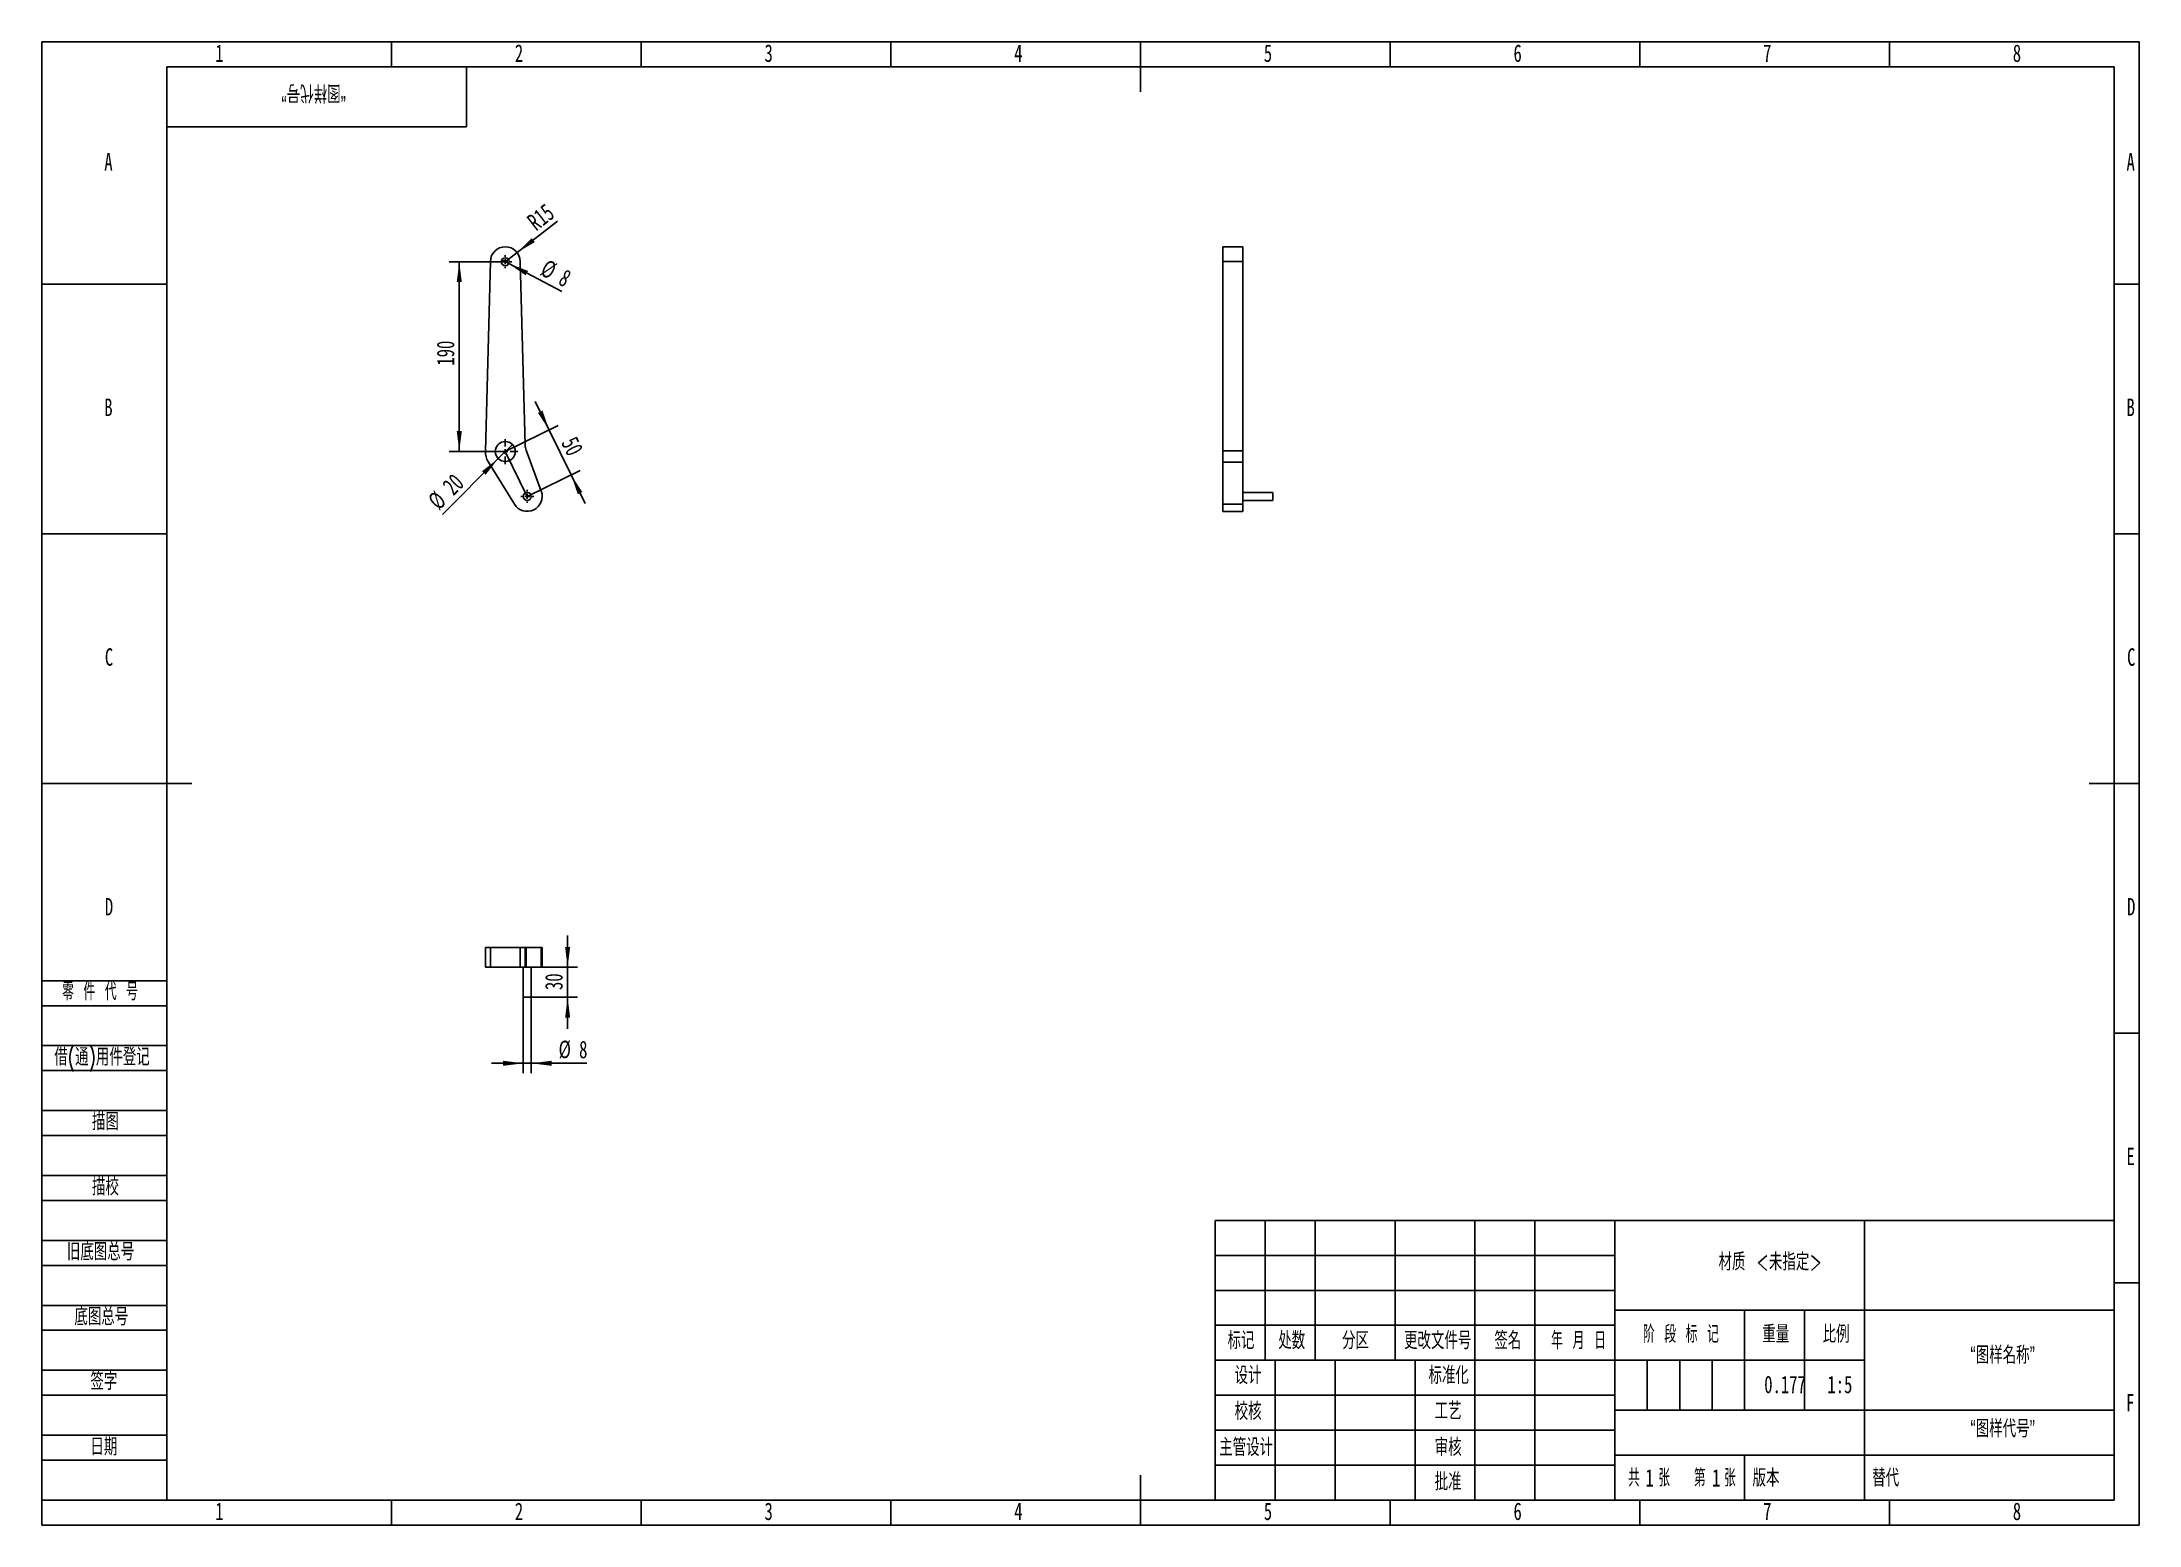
# Model space of a CAD drawing. Header units: millimetres. Extents: x 0 to 420, y 0 to 297.
import ezdxf

# ---------------------------------------------------------------- set-up
doc = ezdxf.new("R2010")
doc.units = ezdxf.units.MM
doc.linetypes.add('CENTERX2', pattern=[20.32, 12.7, -2.54, 2.54, -2.54])
for name, color, linetype in [('10', 7, 'Continuous'), ('5', 7, 'Continuous'), ('9', 7, 'Continuous'), ('SLD-0', 7, 'Continuous')]:
    doc.layers.add(name, color=color, linetype=linetype)
doc.styles.add('SLDTEXTSTYLE0', font='TXT', dxfattribs={"width": 0.7, "bigfont": 'bigfont'})
doc.styles.add('SLDTEXTSTYLE1', font='TXT', dxfattribs={"width": 0.62, "bigfont": 'bigfont'})
doc.styles.add('SLDTEXTSTYLE2', font='TXT', dxfattribs={"width": 0.614286, "bigfont": 'bigfont'})
doc.styles.add('SLDTEXTSTYLE3', font='TXT', dxfattribs={"width": 0.6, "bigfont": 'bigfont'})
doc.styles.add('SLDTEXTSTYLE4', font='TXT', dxfattribs={"width": 0.7})
doc.dimstyles.new('SLDDIMSTYLE0', dxfattribs={"dimtxt": 3.5, "dimasz": 4.08, "dimexe": 0, "dimexo": 0.0625, "dimgap": 0.875, "dimtad": 1, "dimlfac": 5, "dimrnd": 1e-09, "dimzin": 12, "dimdsep": 46, "dimtxsty": 'SLDTEXTSTYLE4', "dimsah": 1, "dimcen": 0.09, "dimadec": 0, "dimazin": 3, "dimtfac": 1, "dimtmove": 0, "dimatfit": 0, "dimfxl": 0, "dimfrac": 2, "dimtolj": 1, "dimtzin": 12, "dimarcsym": 0})
doc.dimstyles.new('SLDDIMSTYLE1', dxfattribs={"dimtxt": 3.5, "dimasz": 4.08, "dimexe": 0, "dimexo": 0.0625, "dimgap": 0.875, "dimtad": 1, "dimlfac": 5, "dimrnd": 1e-09, "dimzin": 12, "dimdsep": 46, "dimtxsty": 'SLDTEXTSTYLE4', "dimsah": 1, "dimcen": 0.09, "dimadec": 0, "dimazin": 3, "dimtfac": 1, "dimtofl": 0, "dimtmove": 0, "dimatfit": 3, "dimfxl": 0, "dimfrac": 2, "dimtolj": 1, "dimtzin": 12, "dimarcsym": 0})
doc.dimstyles.new('SLDDIMSTYLE2', dxfattribs={"dimtxt": 3.5, "dimasz": 4.08, "dimexe": 0, "dimexo": 0.0625, "dimgap": 0.875, "dimtad": 1, "dimlfac": 5, "dimrnd": 1e-09, "dimzin": 12, "dimdsep": 46, "dimtxsty": 'SLDTEXTSTYLE4', "dimblk1": 'NONE', "dimsah": 1, "dimcen": 0, "dimadec": 0, "dimazin": 3, "dimtfac": 1, "dimtmove": 0, "dimatfit": 3, "dimldrblk": 'NONE', "dimfxl": 0, "dimfrac": 2, "dimtolj": 1, "dimtzin": 12, "dimarcsym": 0})
doc.dimstyles.new('SLDDIMSTYLE3', dxfattribs={"dimtxt": 3.5, "dimasz": 4.08, "dimexe": 0, "dimexo": 0.0625, "dimgap": 0.875, "dimtad": 1, "dimlfac": 5, "dimrnd": 1e-09, "dimzin": 12, "dimdsep": 46, "dimtxsty": 'SLDTEXTSTYLE4', "dimsah": 1, "dimcen": 0, "dimadec": 0, "dimazin": 3, "dimtfac": 1, "dimtofl": 0, "dimtmove": 0, "dimatfit": 3, "dimfxl": 0, "dimfrac": 2, "dimtolj": 1, "dimtzin": 12, "dimarcsym": 0})

# ---------------------------------------------------------------- blocks, each defined once
blk = doc.blocks.new('_D')
at = {"layer": '10'}
for p, q in [((101.59, 219.28), (98.79, 224.98)), ((92.8, 214.98), (103.38, 220.16)), ((101.59, 219.28), (105.98, 210.3)), ((97.2, 206), (107.78, 211.18)), ((105.98, 210.3), (108.78, 204.6))]:
    blk.add_line(p, q, dxfattribs=at)
for points in [[(101.59, 219.28), (100.25, 223.17), (99.33, 222.72)], [(105.98, 210.3), (107.32, 206.41), (108.23, 206.86)]]:
    blk.add_solid(points, dxfattribs=at)
at = {"layer": '10', "insert": (107.08, 218.32), "char_height": 3.5, "attachment_point": 1, "rotation": 296.09, "style": 'SLDTEXTSTYLE4'}
blk.add_mtext('50', dxfattribs=at)
blk = doc.blocks.new('_D_1')
at = {"layer": '10'}
for p, q in [((92.8, 252.98), (81.58, 252.98)), ((83.58, 252.98), (83.58, 214.98)), ((92.8, 214.98), (81.58, 214.98))]:
    blk.add_line(p, q, dxfattribs=at)
for points in [[(83.58, 252.98), (83.07, 248.9), (84.09, 248.9)], [(83.58, 214.98), (84.09, 219.06), (83.07, 219.06)]]:
    blk.add_solid(points, dxfattribs=at)
at = {"layer": '10', "insert": (79.07, 232.18), "char_height": 3.5, "attachment_point": 1, "rotation": 90, "style": 'SLDTEXTSTYLE4'}
blk.add_mtext('190', dxfattribs=at)
blk = doc.blocks.new('_D_2')
at = {"layer": '10'}
for q in [(94.22, 216.39), (80.2, 202.38)]:
    blk.add_line((91.39, 213.57), q, dxfattribs=at)
blk.add_solid([(91.39, 213.57), (88.14, 211.04), (88.86, 210.32)], dxfattribs=at)
at = {"layer": '10', "char_height": 3.5, "attachment_point": 1, "rotation": 45, "style": 'SLDTEXTSTYLE4'}
for s, insert in [('20', (79.93, 208.46)), ('%%c', (77.01, 205.56))]:
    blk.add_mtext(s, dxfattribs=dict(at, insert=insert))
blk = doc.blocks.new('_None')
blk = doc.blocks.new('_D_3')
at = {"layer": '10'}
for q in [(103.22, 261.08), (92.8, 252.98)]:
    blk.add_line((95.17, 254.82), q, dxfattribs=at)
blk.add_solid([(95.17, 254.82), (98.7, 256.92), (98.08, 257.73)], dxfattribs=at)
at = {"layer": '10', "insert": (96.84, 261.78), "char_height": 3.5, "attachment_point": 1, "rotation": 37.8574, "style": 'SLDTEXTSTYLE4'}
blk.add_mtext('R15', dxfattribs=at)
blk = doc.blocks.new('_D_4')
at = {"layer": '10'}
for q in [(92.09, 253.35), (104.11, 247.01)]:
    blk.add_line((93.51, 252.61), q, dxfattribs=at)
blk.add_solid([(93.51, 252.61), (96.88, 250.25), (97.35, 251.15)], dxfattribs=at)
at = {"layer": '10', "char_height": 3.5, "attachment_point": 1, "rotation": 332.1587, "style": 'SLDTEXTSTYLE4'}
for s, insert in [('%%c', (101.21, 253.6)), ('8', (104.84, 251.67))]:
    blk.add_mtext(s, dxfattribs=dict(at, insert=insert))
blk = doc.blocks.new('SW_CENTERMARKSYMBOL_0')
at = {"layer": '10', "color": 0}
for p, q in [((-1, 0), (-1.3, 0)), ((0, 0), (-0.5, 0)), ((0, 1), (0, 1.3)), ((0, 0), (0, 0.5)), ((0, 0), (0, -0.5)), ((0, 0), (0.5, 0)), ((1, 0), (1.3, 0)), ((0, -1), (0, -1.3))]:
    blk.add_line(p, q, dxfattribs=at)
blk = doc.blocks.new('SW_CENTERMARKSYMBOL_1')
at = {"layer": '10', "color": 0}
for p, q in [((-1, 0), (-2.5, 0)), ((0, 0), (-0.5, 0)), ((0, 1), (0, 2.5)), ((0, 0), (0, 0.5)), ((0, 0), (0, -0.5)), ((0, 0), (0.5, 0)), ((1, 0), (2.5, 0)), ((0, -1), (0, -2.5))]:
    blk.add_line(p, q, dxfattribs=at)
blk = doc.blocks.new('SW_CENTERMARKSYMBOL_2')
at = {"layer": '10', "color": 0}
for p, q in [((-1, 0), (-1.3, 0)), ((0, 0), (-0.5, 0)), ((0, 1), (0, 1.3)), ((0, 0), (0, 0.5)), ((0, 0), (0, -0.5)), ((0, 0), (0.5, 0)), ((1, 0), (1.3, 0)), ((0, -1), (0, -1.3))]:
    blk.add_line(p, q, dxfattribs=at)
blk = doc.blocks.new('_D_5')
at = {"layer": '10'}
for p, q in [((105.28, 111.69), (105.28, 118.04)), ((98, 111.69), (107.28, 111.69)), ((105.28, 105.69), (105.28, 111.69)), ((98, 105.69), (107.28, 105.69)), ((105.28, 105.69), (105.28, 99.34))]:
    blk.add_line(p, q, dxfattribs=at)
for points in [[(105.28, 111.69), (105.79, 115.77), (104.77, 115.77)], [(105.28, 105.69), (104.77, 101.61), (105.79, 101.61)]]:
    blk.add_solid(points, dxfattribs=at)
at = {"layer": '10', "insert": (100.77, 107.14), "char_height": 3.5, "attachment_point": 1, "rotation": 90, "style": 'SLDTEXTSTYLE4'}
blk.add_mtext('30', dxfattribs=at)
blk = doc.blocks.new('_D_6')
at = {"layer": '10'}
for p, q in [((96.4, 105.69), (96.4, 90.47)), ((98, 105.69), (98, 90.47)), ((96.4, 92.47), (90.05, 92.47)), ((98, 92.47), (96.4, 92.47)), ((98, 92.47), (109.11, 92.47))]:
    blk.add_line(p, q, dxfattribs=at)
for points in [[(96.4, 92.47), (92.32, 92.98), (92.32, 91.96)], [(98, 92.47), (102.08, 91.96), (102.08, 92.98)]]:
    blk.add_solid(points, dxfattribs=at)
at = {"layer": '10', "char_height": 3.5, "attachment_point": 1, "style": 'SLDTEXTSTYLE4'}
for s, insert in [('%%c', (103.47, 97)), ('8', (107.58, 96.98))]:
    blk.add_mtext(s, dxfattribs=dict(at, insert=insert))

msp = doc.modelspace()

# ---------------------------------------------------------------- linework, layer by layer
at = {"color": 7, "linetype": 'Continuous'}
for p, q in [((89.8021, 253.0595), (88.8025, 215.0858)), ((95.8, 253.0595), (96.7691, 216.2469)), ((100.0117, 207.0428), (96.9554, 215.2826)), ((89.4026, 212.871), (94.65, 204.4173))]:
    msp.add_line(p, q, dxfattribs=at)
at = {"color": 7, "linetype": 'Continuous', "lineweight": 25}
for p, q in [((89.8021, 253.0595), (88.8025, 215.0858)), ((96.7691, 216.2469), (95.8, 253.0595)), ((240.5, 255.9805), (236.5, 255.9805)), ((236.5, 255.9805), (236.5, 253.0595)), ((240.5, 253.0595), (236.5, 253.0595)), ((236.5, 253.0595), (236.5, 215.0858)), ((240.5, 255.9805), (240.5, 253.0595)), ((240.5, 253.0595), (240.5, 215.0858)), ((100.0117, 207.0428), (96.9554, 215.2826)), ((240.5, 215.0858), (236.5, 215.0858)), ((236.5, 215.0858), (236.5, 212.871)), ((240.5, 215.0858), (240.5, 212.871)), ((89.4026, 212.871), (94.65, 204.4173)), ((240.5, 212.871), (236.5, 212.871)), ((236.5, 212.871), (236.5, 204.4173)), ((240.5, 212.871), (240.5, 204.4173)), ((246.5, 206.7995), (240.5, 206.7995)), ((246.5, 206.7995), (246.5, 205.1995)), ((240.5, 204.4173), (236.5, 204.4173)), ((236.5, 204.4173), (236.5, 202.9995)), ((236.5, 202.9995), (240.5, 202.9995)), ((240.5, 205.1995), (246.5, 205.1995)), ((240.5, 204.4173), (240.5, 202.9995)), ((88.8011, 115.69), (88.8011, 111.69)), ((88.8025, 115.69), (88.8011, 115.69)), ((88.8025, 111.69), (88.8025, 115.69)), ((89.8021, 115.69), (88.8025, 115.69)), ((89.8021, 111.69), (89.8021, 115.69)), ((95.8, 115.69), (89.8021, 115.69)), ((95.8, 111.69), (95.8, 115.69)), ((96.7691, 115.69), (95.8, 115.69)), ((96.7691, 111.69), (96.7691, 115.69)), ((96.9554, 115.69), (96.7691, 115.69)), ((96.9554, 111.69), (96.9554, 115.69)), ((100.0117, 115.69), (96.9554, 115.69)), ((100.0117, 111.69), (100.0117, 115.69)), ((100.1989, 115.69), (100.0117, 115.69)), ((100.1989, 111.69), (100.1989, 115.69)), ((88.8025, 111.69), (88.8011, 111.69)), ((89.8021, 111.69), (88.8025, 111.69)), ((95.8, 111.69), (89.8021, 111.69)), ((96.7691, 111.69), (95.8, 111.69)), ((96.3989, 111.69), (96.3989, 105.69)), ((96.9554, 111.69), (96.7691, 111.69)), ((100.0117, 111.69), (96.9554, 111.69)), ((97.9989, 105.69), (97.9989, 111.69)), ((100.1989, 111.69), (100.0117, 111.69)), ((97.9989, 105.69), (96.3989, 105.69))]:
    msp.add_line(p, q, dxfattribs=at)
at = {"color": 7, "linetype": 'CENTERX2'}
msp.add_line((92.8011, 214.9805), (97.1989, 205.9995), dxfattribs=at)
at = {"color": 7, "linetype": 'Continuous'}
for centre, radius in [((92.8011, 252.9805), 0.8), ((92.8011, 214.9805), 2)]:
    msp.add_circle(centre, radius, dxfattribs=at)
at = {"color": 7, "linetype": 'Continuous', "lineweight": 25}
for centre, radius in [((92.8011, 252.9805), 0.8), ((92.8011, 214.9805), 2), ((97.1989, 205.9995), 0.8)]:
    msp.add_circle(centre, radius, dxfattribs=at)
at = {"color": 7, "linetype": 'Continuous'}
for centre, radius, start, end in [((92.8011, 252.9805), 3, 1.507958, 178.492042), ((92.8011, 214.9805), 4, 178.492042, 211.82917), ((99.7681, 216.3259), 3, 181.507958, 200.35083), ((97.1989, 205.9995), 3, 211.82917, 20.35083)]:
    msp.add_arc(centre, radius, start, end, dxfattribs=at)
at = {"color": 7, "linetype": 'Continuous', "lineweight": 25}
for centre, radius, start, end in [((92.8011, 252.9805), 3, 1.507958, 178.492042), ((92.8011, 214.9805), 4, 178.492042, 211.82917), ((99.7681, 216.3259), 3, 181.507958, 200.35083), ((97.1989, 205.9995), 3, 211.82917, 20.35083)]:
    msp.add_arc(centre, radius, start, end, dxfattribs=at)
at = {"layer": '10', "color": 7}
for p, q in [((0, 109), (25, 109)), ((0, 104), (25, 104)), ((0, 96), (25, 96)), ((0, 91), (25, 91)), ((0, 83), (25, 83)), ((0, 78), (25, 78)), ((0, 70), (25, 70)), ((0, 65), (25, 65)), ((0, 57), (25, 57)), ((0, 52), (25, 52)), ((235, 54), (315, 54)), ((235, 47), (315, 47)), ((0, 44), (25, 44)), ((0, 39), (25, 39)), ((0, 31), (25, 31)), ((0, 26), (25, 26)), ((0, 18), (25, 18)), ((0, 13), (25, 13))]:
    msp.add_line(p, q, dxfattribs=at)
at = {"layer": '10', "color": 7, "lineweight": 25}
for p, q in [((245, 61), (245, 33)), ((255, 61), (255, 33)), ((271, 61), (271, 33)), ((287, 61), (287, 5)), ((299, 61), (299, 5)), ((315, 61), (315, 5)), ((365, 61), (365, 33)), ((315, 43), (415, 43)), ((340.9862, 43), (340.9862, 23)), ((353, 43), (353, 23)), ((235, 40), (315, 40)), ((235, 33), (365, 33)), ((247, 33), (247, 5)), ((259, 33), (259, 5)), ((275, 33), (275, 5)), ((365, 33), (365, 5)), ((235, 26), (315, 26)), ((315, 23), (415, 23)), ((235, 19), (315, 19)), ((315, 14), (415, 14)), ((235, 12), (315, 12))]:
    msp.add_line(p, q, dxfattribs=at)
at = {"layer": '5'}
for p, q in [((70, 297), (70, 292)), ((120, 297), (120, 292)), ((170, 297), (170, 292)), ((270, 297), (270, 292)), ((320, 297), (320, 292)), ((370, 297), (370, 292)), ((0, 248.5), (25, 248.5)), ((420, 248.5), (415, 248.5)), ((0, 198.5), (25, 198.5)), ((420, 198.5), (415, 198.5)), ((420, 98.5), (415, 98.5)), ((420, 48.5), (415, 48.5)), ((70, 0), (70, 5)), ((120, 0), (120, 5)), ((170, 0), (170, 5)), ((270, 0), (270, 5)), ((320, 0), (320, 5)), ((370, 0), (370, 5))]:
    msp.add_line(p, q, dxfattribs=at)
at = {"layer": '5', "lineweight": 25}
for p, q in [((220, 297), (220, 287)), ((0, 148.5), (30, 148.5)), ((420, 148.5), (410, 148.5)), ((220, 0), (220, 10))]:
    msp.add_line(p, q, dxfattribs=at)
at = {"layer": '5', "color": 7, "lineweight": 25}
for p, q in [((415, 292), (25, 292)), ((25, 292), (25, 5)), ((85, 280), (85, 292)), ((415, 5), (415, 292)), ((25, 280), (85, 280)), ((235, 61), (415, 61)), ((235, 61), (235, 5)), ((0, 5), (415, 5))]:
    msp.add_line(p, q, dxfattribs=at)
at = {"layer": '9', "color": 7}
for p, q in [((420, 297), (0, 297)), ((0, 297), (0, 0)), ((420, 148.5), (420, 297)), ((420, 0), (420, 148.5)), ((0, 0), (420, 0))]:
    msp.add_line(p, q, dxfattribs=at)
at = {"layer": 'SLD-0'}
for p, q in [((321.5, 33), (321.5, 23)), ((328, 33), (328, 23)), ((334.5, 33), (334.5, 23))]:
    msp.add_line(p, q, dxfattribs=at)
at = {"layer": 'SLD-0', "lineweight": 25}
msp.add_line((340.9862, 14), (340.9862, 5), dxfattribs=at)

# ---------------------------------------------------------------- block references
at = {"layer": '10'}
for name, p in [('SW_CENTERMARKSYMBOL_0', (92.8011, 252.9805)), ('SW_CENTERMARKSYMBOL_1', (92.8011, 214.9805)), ('SW_CENTERMARKSYMBOL_2', (97.1989, 205.9995))]:
    msp.add_blockref(name, p, dxfattribs=at)

# ---------------------------------------------------------------- texts
at = {"layer": '10', "char_height": 3.5}
for s, insert, attachment_point, style in [('1', (35.5444, 296.5046), 2, 'SLDTEXTSTYLE4'), ('2', (95.5444, 296.5046), 2, 'SLDTEXTSTYLE4'), ('3', (145.5444, 296.5046), 2, 'SLDTEXTSTYLE4'), ('4', (195.5444, 296.5046), 2, 'SLDTEXTSTYLE4'), ('5', (245.5444, 296.5046), 2, 'SLDTEXTSTYLE4'), ('6', (295.5469, 296.5046), 2, 'SLDTEXTSTYLE4'), ('7', (345.5469, 296.5046), 2, 'SLDTEXTSTYLE4'), ('8', (395.5469, 296.5046), 2, 'SLDTEXTSTYLE4'), ('A', (13.3203, 274.7546), 2, 'SLDTEXTSTYLE4'), ('A', (418.3203, 274.7546), 2, 'SLDTEXTSTYLE4'), ('B', (13.3203, 225.5758), 2, 'SLDTEXTSTYLE4'), ('B', (418.3203, 225.5758), 2, 'SLDTEXTSTYLE4'), ('C', (13.4273, 175.5758), 2, 'SLDTEXTSTYLE4'), ('C', (418.4273, 175.5758), 2, 'SLDTEXTSTYLE4'), ('D', (13.4297, 125.5758), 2, 'SLDTEXTSTYLE4'), ('D', (418.4297, 125.5758), 2, 'SLDTEXTSTYLE4'), ('E', (418.3179, 75.5758), 2, 'SLDTEXTSTYLE4'), ('材质 <未指定>', (346.1279, 54.4812), 2, 'SLDTEXTSTYLE0'), ('“图样名称”', (392.6876, 35.7909), 2, 'SLDTEXTSTYLE0'), ('0.177', (349.0975, 29.9049), 2, 'SLDTEXTSTYLE4'), ('1:5', (360.0844, 29.9049), 2, 'SLDTEXTSTYLE4'), ('F', (418.2243, 26.2546), 2, 'SLDTEXTSTYLE4'), ('“图样代号”', (392.6901, 21.0497), 2, 'SLDTEXTSTYLE0'), ('1', (321.1423, 11.201), 1, 'SLDTEXTSTYLE4'), ('1', (334.4795, 11.201), 1, 'SLDTEXTSTYLE4'), ('1', (35.5444, 4.5046), 2, 'SLDTEXTSTYLE4'), ('2', (95.5444, 4.5046), 2, 'SLDTEXTSTYLE4'), ('3', (145.5444, 4.5046), 2, 'SLDTEXTSTYLE4'), ('4', (195.5444, 4.5046), 2, 'SLDTEXTSTYLE4'), ('5', (245.5444, 4.5046), 2, 'SLDTEXTSTYLE4'), ('6', (295.5469, 4.5046), 2, 'SLDTEXTSTYLE4'), ('7', (345.5469, 4.5046), 2, 'SLDTEXTSTYLE4'), ('8', (395.5469, 4.5046), 2, 'SLDTEXTSTYLE4')]:
    msp.add_mtext(s, dxfattribs=dict(at, insert=insert, attachment_point=attachment_point, style=style))
at = {"layer": '10', "color": 7, "char_height": 3.5}
for s, insert, attachment_point, style in [('零 件 代 号', (4.0231, 108.5948), 1, 'SLDTEXTSTYLE2'), ('借(通)用件登记', (2.4737, 95.4992), 1, 'SLDTEXTSTYLE0'), ('描图', (12.7188, 82.5525), 2, 'SLDTEXTSTYLE0'), ('描校', (12.7188, 69.5171), 2, 'SLDTEXTSTYLE0'), ('旧底图总号', (5, 56.4875), 1, 'SLDTEXTSTYLE0'), ('底图总号', (6.5, 43.4863), 1, 'SLDTEXTSTYLE0'), ('标记', (240.1348, 38.7166), 2, 'SLDTEXTSTYLE0'), ('处数', (250.2984, 38.7166), 2, 'SLDTEXTSTYLE0'), ('分区', (263.0749, 38.7166), 2, 'SLDTEXTSTYLE0'), ('更改文件号', (279.5389, 38.7166), 2, 'SLDTEXTSTYLE0'), ('签名', (293.5788, 38.7166), 2, 'SLDTEXTSTYLE0'), ('年 月 日', (307.7424, 38.7166), 2, 'SLDTEXTSTYLE1'), ('阶 段 标 记', (328.2401, 39.9941), 2, 'SLDTEXTSTYLE2'), ('重量', (347.243, 39.9941), 2, 'SLDTEXTSTYLE0'), ('比例', (359.326, 39.9941), 2, 'SLDTEXTSTYLE0'), ('签字', (12.4005, 30.5369), 2, 'SLDTEXTSTYLE0'), ('设计', (241.5672, 31.7343), 2, 'SLDTEXTSTYLE0'), ('标准化', (281.7387, 31.7343), 2, 'SLDTEXTSTYLE0'), ('校核', (241.5672, 24.5561), 2, 'SLDTEXTSTYLE0'), ('工艺', (281.6294, 24.5985), 2, 'SLDTEXTSTYLE0'), ('日期', (12.4005, 17.4368), 2, 'SLDTEXTSTYLE0'), ('主管设计', (241.1667, 17.3301), 2, 'SLDTEXTSTYLE0'), ('审核', (281.6294, 17.3301), 2, 'SLDTEXTSTYLE0'), ('批准', (281.6294, 10.4411), 2, 'SLDTEXTSTYLE0'), ('共  张', (321.8709, 11.201), 2, 'SLDTEXTSTYLE3'), ('第  张', (335.0402, 11.201), 2, 'SLDTEXTSTYLE3'), ('版本', (345.2787, 11.201), 2, 'SLDTEXTSTYLE0')]:
    msp.add_mtext(s, dxfattribs=dict(at, insert=insert, attachment_point=attachment_point, style=style))
at = {"layer": 'SLD-0', "insert": (54.4239, 285.0233), "char_height": 3.5, "attachment_point": 2, "rotation": 180, "style": 'SLDTEXTSTYLE0'}
msp.add_mtext('“图样代号”', dxfattribs=at)
at = {"layer": 'SLD-0', "insert": (366.5609, 11.201), "char_height": 3.5, "attachment_point": 1, "style": 'SLDTEXTSTYLE0'}
msp.add_mtext('替代', dxfattribs=at)

# ---------------------------------------------------------------- dimensions: what is measured, and where the dimension line sits
at = {"layer": '10'}
dim = msp.add_radius_dim(center=(92.8011, 252.9805), mpoint=(95.1697, 254.8216), dimstyle='SLDDIMSTYLE3', dxfattribs=at)
dim.commit()
dim.dimension.update_dxf_attribs({"geometry": '_D_3', "text_midpoint": (101.5644, 259.7921), "dimtype": 164})
for base, p1, p2, angle, dimstyle, picture, middle in [((83.5821, 214.9805), (92.8011, 252.9805), (92.8011, 214.9805), 90, 'SLDDIMSTYLE1', '_D_1', (83.5821, 234.4838)), ((105.9829, 210.3008), (92.8011, 214.9805), (97.1989, 205.9995), 296.09, 'SLDDIMSTYLE0', '_D', (103.7029, 214.9569)), ((105.2775, 111.69), (97.9989, 105.69), (97.9989, 111.69), 90, 'SLDDIMSTYLE0', '_D_5', (105.2775, 108.6729))]:
    dim = msp.add_linear_dim(base=base, p1=p1, p2=p2, angle=angle, dimstyle=dimstyle, dxfattribs=at)
    dim.commit()
    dim.dimension.update_dxf_attribs({"geometry": picture, "text_midpoint": middle, "dimtype": 160})
for p1, p2, picture, middle in [((92.0937, 253.3541), (93.5085, 252.6069), '_D_4', (101.8141, 248.2202)), ((94.2153, 216.3947), (91.3869, 213.5663), '_D_2', (82.625, 204.8045))]:
    dim = msp.add_diameter_dim_2p(p1=p1, p2=p2, dimstyle='SLDDIMSTYLE2', dxfattribs=at)
    dim.commit()
    dim.dimension.update_dxf_attribs({"geometry": picture, "text_midpoint": middle, "dimtype": 163})
dim = msp.add_linear_dim(base=(96.3989, 92.4719), p1=(97.9989, 105.69), p2=(96.3989, 105.69), text='%%c<>', dimstyle='SLDDIMSTYLE0', dxfattribs=at)
dim.commit()
dim.dimension.update_dxf_attribs({"geometry": '_D_6', "text_midpoint": (106.29, 92.4719), "dimtype": 160})

doc.saveas('drawing.dxf')
